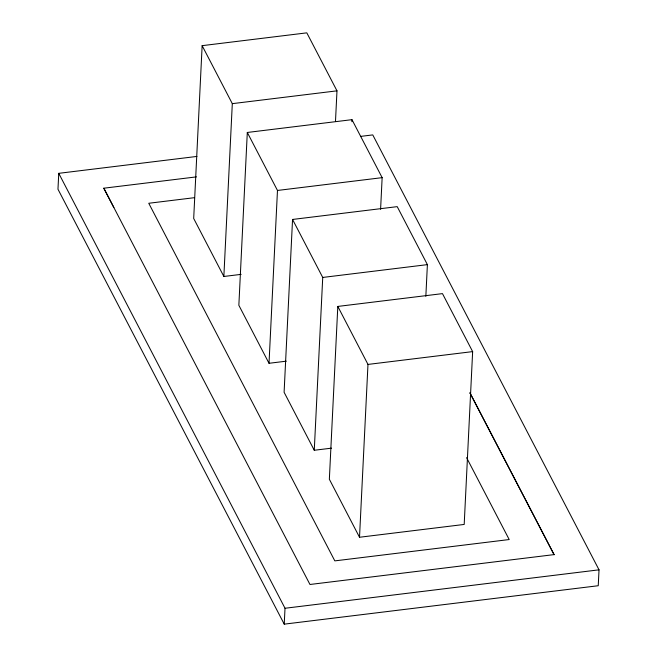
<?xml version="1.0" encoding="UTF-8"?>
<svg xmlns="http://www.w3.org/2000/svg" width="657" height="657" viewBox="0 0 657 657"><rect width="100%" height="100%" fill="white"/><g stroke="black" fill="none" stroke-linecap="round" stroke-linejoin="round"><path stroke-width="0.99" d="M196.952 156.423L58.752 173.333L57.972 189.224L284.235 624.15L598.248 585.724L599.028 569.833L372.765 134.907L360.57 136.401M196.476 176.873L103.806 188.206L113.858 207.538M335.481 121.52L336.984 90.838L306.811 32.85L202.142 45.662L193.692 218.485L223.856 276.474L241.135 274.363M223.856 276.474L232.307 103.65L202.142 45.662M380.592 209.353L382.144 177.653L351.971 119.664L247.303 132.468L238.852 305.3L269.017 363.288L286.296 361.178M269.017 363.288L277.476 190.456L247.303 132.468M425.843 296.332L427.395 264.631L397.222 206.643L292.554 219.454L284.103 392.278L314.268 450.267L331.547 448.156M284.235 624.15L285.015 608.259L58.752 173.333M314.268 450.267L322.727 277.443L292.554 219.454M337.805 306.433L329.354 479.257L359.519 537.254L464.195 524.442L472.646 351.61L442.473 293.622L337.805 306.433L367.977 364.421L359.519 537.254M351.873 121.709L351.971 119.664M469.952 392.829L554.138 554.763L469.944 392.985M232.307 103.65L336.984 90.838M194.373 197.691L148.753 203.268L334.824 560.881L509.2 539.545L466.585 457.65M277.476 190.456L382.144 177.653M322.727 277.443L427.395 264.631M367.977 364.421L472.646 351.61M554.114 554.607L309.964 584.484L103.806 188.206M285.015 608.259L599.028 569.833"/></g></svg>
